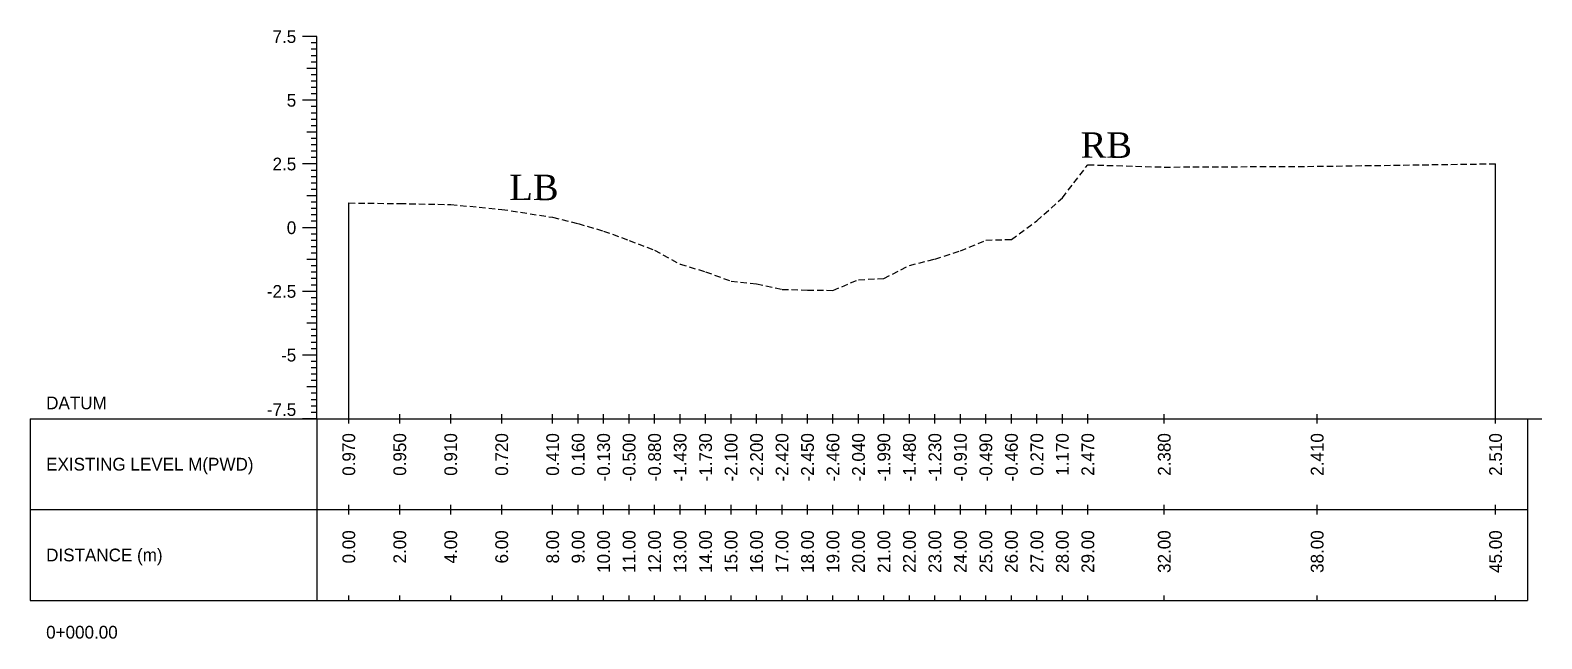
# Model space of a CAD drawing. Header units: inches. Extents: x 2527 to 3799, y -2520 to -1051.
# Drawn here: x 2834.5 to 2893.8, y -1117.1 to -1093.2 of the extents above; entities that cross this region are included whole.
import ezdxf
from ezdxf.enums import TextEntityAlignment as Align

# ---------------------------------------------------------------- set-up
doc = ezdxf.new("R2010")
doc.units = ezdxf.units.IN
doc.header["$MEASUREMENT"] = 0
doc.linetypes.add('HIDDEN', pattern=[0.375, 0.25, -0.125])
doc.layers.add('CS_Drawing', color=7, linetype='Continuous')
doc.layers.add('GL', color=3, linetype='HIDDEN')
doc.styles.add('romans', font='romans.shx')

msp = doc.modelspace()

# ---------------------------------------------------------------- linework, layer by layer
at = {"layer": 'CS_Drawing'}
for p, q in [((2845.741, -1093.485), (2845.179, -1093.485)), ((2845.741, -1093.485), (2845.347, -1093.485)), ((2845.741, -1093.485), (2845.516, -1093.485)), ((2845.741, -1108.485), (2845.741, -1093.485)), ((2845.741, -1093.735), (2845.516, -1093.735)), ((2845.741, -1093.985), (2845.516, -1093.985)), ((2845.741, -1094.235), (2845.516, -1094.235)), ((2845.741, -1094.735), (2845.347, -1094.735)), ((2845.741, -1094.485), (2845.516, -1094.485)), ((2845.741, -1094.735), (2845.516, -1094.735)), ((2845.741, -1094.985), (2845.516, -1094.985)), ((2845.741, -1095.235), (2845.516, -1095.235)), ((2845.741, -1095.485), (2845.516, -1095.485)), ((2845.741, -1095.985), (2845.179, -1095.985)), ((2845.741, -1095.985), (2845.347, -1095.985)), ((2845.741, -1095.735), (2845.516, -1095.735)), ((2845.741, -1095.985), (2845.516, -1095.985)), ((2845.741, -1096.235), (2845.516, -1096.235)), ((2845.741, -1096.485), (2845.516, -1096.485)), ((2845.741, -1097.235), (2845.347, -1097.235)), ((2845.741, -1096.735), (2845.516, -1096.735)), ((2845.741, -1096.985), (2845.516, -1096.985)), ((2845.741, -1097.235), (2845.516, -1097.235)), ((2845.741, -1097.485), (2845.516, -1097.485)), ((2845.741, -1097.735), (2845.516, -1097.735)), ((2845.741, -1097.985), (2845.516, -1097.985)), ((2845.741, -1098.235), (2845.516, -1098.235)), ((2845.741, -1098.485), (2845.179, -1098.485)), ((2845.741, -1098.485), (2845.347, -1098.485)), ((2845.741, -1098.485), (2845.516, -1098.485)), ((2845.741, -1098.735), (2845.516, -1098.735)), ((2845.741, -1098.985), (2845.516, -1098.985)), ((2891.991, -1108.485), (2891.991, -1098.475)), ((2845.741, -1099.235), (2845.516, -1099.235)), ((2845.741, -1099.485), (2845.516, -1099.485)), ((2845.741, -1099.735), (2845.347, -1099.735)), ((2845.741, -1099.735), (2845.516, -1099.735)), ((2845.741, -1099.985), (2845.516, -1099.985)), ((2845.741, -1100.235), (2845.516, -1100.235)), ((2846.991, -1108.485), (2846.991, -1100.015)), ((2845.741, -1100.485), (2845.516, -1100.485)), ((2845.741, -1100.735), (2845.516, -1100.735)), ((2845.741, -1100.985), (2845.179, -1100.985)), ((2845.741, -1100.985), (2845.347, -1100.985)), ((2845.741, -1100.985), (2845.516, -1100.985)), ((2845.741, -1101.235), (2845.516, -1101.235)), ((2845.741, -1101.485), (2845.516, -1101.485)), ((2845.741, -1101.735), (2845.516, -1101.735)), ((2845.741, -1101.985), (2845.516, -1101.985)), ((2845.741, -1102.235), (2845.347, -1102.235)), ((2845.741, -1102.235), (2845.516, -1102.235)), ((2845.741, -1102.485), (2845.516, -1102.485)), ((2845.741, -1102.735), (2845.516, -1102.735)), ((2845.741, -1102.985), (2845.516, -1102.985)), ((2845.741, -1103.485), (2845.179, -1103.485)), ((2845.741, -1103.485), (2845.347, -1103.485)), ((2845.741, -1103.235), (2845.516, -1103.235)), ((2845.741, -1103.485), (2845.516, -1103.485)), ((2845.741, -1103.735), (2845.516, -1103.735)), ((2845.741, -1103.985), (2845.516, -1103.985)), ((2845.741, -1104.235), (2845.516, -1104.235)), ((2845.741, -1104.735), (2845.347, -1104.735)), ((2845.741, -1104.485), (2845.516, -1104.485)), ((2845.741, -1104.735), (2845.516, -1104.735)), ((2845.741, -1104.985), (2845.516, -1104.985)), ((2845.741, -1105.235), (2845.516, -1105.235)), ((2845.741, -1105.485), (2845.516, -1105.485)), ((2845.741, -1105.985), (2845.179, -1105.985)), ((2845.741, -1105.985), (2845.347, -1105.985)), ((2845.741, -1105.735), (2845.516, -1105.735)), ((2845.741, -1105.985), (2845.516, -1105.985)), ((2845.741, -1106.235), (2845.516, -1106.235)), ((2845.741, -1106.485), (2845.516, -1106.485)), ((2845.741, -1106.735), (2845.516, -1106.735)), ((2845.741, -1107.235), (2845.347, -1107.235)), ((2845.741, -1106.985), (2845.516, -1106.985)), ((2845.741, -1107.235), (2845.516, -1107.235)), ((2845.741, -1107.485), (2845.516, -1107.485)), ((2845.741, -1107.735), (2845.516, -1107.735)), ((2834.491, -1108.485), (2845.741, -1108.485)), ((2834.491, -1108.485), (2834.491, -1115.61)), ((2845.741, -1108.485), (2845.179, -1108.485)), ((2845.741, -1108.485), (2845.347, -1108.485)), ((2845.741, -1107.985), (2845.516, -1107.985)), ((2845.741, -1108.235), (2845.516, -1108.235)), ((2845.741, -1108.485), (2845.516, -1108.485)), ((2845.741, -1108.485), (2893.241, -1108.485)), ((2845.741, -1108.485), (2845.741, -1115.61)), ((2846.991, -1108.673), (2846.991, -1108.298)), ((2848.991, -1108.673), (2848.991, -1108.298)), ((2850.991, -1108.673), (2850.991, -1108.298)), ((2852.991, -1108.673), (2852.991, -1108.298)), ((2854.991, -1108.673), (2854.991, -1108.298)), ((2855.991, -1108.673), (2855.991, -1108.298)), ((2856.991, -1108.673), (2856.991, -1108.298)), ((2857.991, -1108.673), (2857.991, -1108.298)), ((2858.991, -1108.673), (2858.991, -1108.298)), ((2859.991, -1108.673), (2859.991, -1108.298)), ((2860.991, -1108.673), (2860.991, -1108.298)), ((2861.991, -1108.673), (2861.991, -1108.298)), ((2862.991, -1108.673), (2862.991, -1108.298)), ((2863.991, -1108.673), (2863.991, -1108.298)), ((2864.991, -1108.673), (2864.991, -1108.298)), ((2865.991, -1108.673), (2865.991, -1108.298)), ((2866.991, -1108.673), (2866.991, -1108.298)), ((2867.991, -1108.673), (2867.991, -1108.298)), ((2868.991, -1108.673), (2868.991, -1108.298)), ((2869.991, -1108.673), (2869.991, -1108.298)), ((2870.991, -1108.673), (2870.991, -1108.298)), ((2871.991, -1108.673), (2871.991, -1108.298)), ((2872.991, -1108.673), (2872.991, -1108.298)), ((2873.991, -1108.673), (2873.991, -1108.298)), ((2874.991, -1108.673), (2874.991, -1108.298)), ((2875.991, -1108.673), (2875.991, -1108.298)), ((2878.991, -1108.673), (2878.991, -1108.298)), ((2884.991, -1108.673), (2884.991, -1108.298)), ((2891.991, -1108.673), (2891.991, -1108.298)), ((2893.241, -1108.485), (2893.804, -1108.485)), ((2893.241, -1108.485), (2893.635, -1108.485)), ((2893.241, -1108.485), (2893.466, -1108.485)), ((2893.241, -1108.485), (2893.241, -1115.61)), ((2834.491, -1112.048), (2845.741, -1112.048)), ((2845.741, -1112.048), (2893.241, -1112.048)), ((2845.741, -1112.048), (2893.241, -1112.048)), ((2846.991, -1112.235), (2846.991, -1111.86)), ((2848.991, -1112.235), (2848.991, -1111.86)), ((2850.991, -1112.235), (2850.991, -1111.86)), ((2852.991, -1112.235), (2852.991, -1111.86)), ((2854.991, -1112.235), (2854.991, -1111.86)), ((2855.991, -1112.235), (2855.991, -1111.86)), ((2856.991, -1112.235), (2856.991, -1111.86)), ((2857.991, -1112.235), (2857.991, -1111.86)), ((2858.991, -1112.235), (2858.991, -1111.86)), ((2859.991, -1112.235), (2859.991, -1111.86)), ((2860.991, -1112.235), (2860.991, -1111.86)), ((2861.991, -1112.235), (2861.991, -1111.86)), ((2862.991, -1112.235), (2862.991, -1111.86)), ((2863.991, -1112.235), (2863.991, -1111.86)), ((2864.991, -1112.235), (2864.991, -1111.86)), ((2865.991, -1112.235), (2865.991, -1111.86)), ((2866.991, -1112.235), (2866.991, -1111.86)), ((2867.991, -1112.235), (2867.991, -1111.86)), ((2868.991, -1112.235), (2868.991, -1111.86)), ((2869.991, -1112.235), (2869.991, -1111.86)), ((2870.991, -1112.235), (2870.991, -1111.86)), ((2871.991, -1112.235), (2871.991, -1111.86)), ((2872.991, -1112.235), (2872.991, -1111.86)), ((2873.991, -1112.235), (2873.991, -1111.86)), ((2874.991, -1112.235), (2874.991, -1111.86)), ((2875.991, -1112.235), (2875.991, -1111.86)), ((2878.991, -1112.235), (2878.991, -1111.86)), ((2884.991, -1112.235), (2884.991, -1111.86)), ((2891.991, -1112.235), (2891.991, -1111.86)), ((2834.491, -1115.61), (2845.741, -1115.61)), ((2845.741, -1115.61), (2893.241, -1115.61)), ((2846.991, -1115.61), (2846.991, -1115.423)), ((2848.991, -1115.61), (2848.991, -1115.423)), ((2850.991, -1115.61), (2850.991, -1115.423)), ((2852.991, -1115.61), (2852.991, -1115.423)), ((2854.991, -1115.61), (2854.991, -1115.423)), ((2855.991, -1115.61), (2855.991, -1115.423)), ((2856.991, -1115.61), (2856.991, -1115.423)), ((2857.991, -1115.61), (2857.991, -1115.423)), ((2858.991, -1115.61), (2858.991, -1115.423)), ((2859.991, -1115.61), (2859.991, -1115.423)), ((2860.991, -1115.61), (2860.991, -1115.423)), ((2861.991, -1115.61), (2861.991, -1115.423)), ((2862.991, -1115.61), (2862.991, -1115.423)), ((2863.991, -1115.61), (2863.991, -1115.423)), ((2864.991, -1115.61), (2864.991, -1115.423)), ((2865.991, -1115.61), (2865.991, -1115.423)), ((2866.991, -1115.61), (2866.991, -1115.423)), ((2867.991, -1115.61), (2867.991, -1115.423)), ((2868.991, -1115.61), (2868.991, -1115.423)), ((2869.991, -1115.61), (2869.991, -1115.423)), ((2870.991, -1115.61), (2870.991, -1115.423)), ((2871.991, -1115.61), (2871.991, -1115.423)), ((2872.991, -1115.61), (2872.991, -1115.423)), ((2873.991, -1115.61), (2873.991, -1115.423)), ((2874.991, -1115.61), (2874.991, -1115.423)), ((2875.991, -1115.61), (2875.991, -1115.423)), ((2878.991, -1115.61), (2878.991, -1115.423)), ((2884.991, -1115.61), (2884.991, -1115.423)), ((2891.991, -1115.61), (2891.991, -1115.423))]:
    msp.add_line(p, q, dxfattribs=at)
at = {"layer": 'GL'}
msp.add_lwpolyline([(2846.991, -1100.015), (2848.991, -1100.035), (2850.991, -1100.075), (2852.991, -1100.265), (2854.991, -1100.575), (2855.991, -1100.825), (2856.991, -1101.115), (2857.991, -1101.485), (2858.991, -1101.865), (2859.991, -1102.415), (2860.991, -1102.715), (2861.991, -1103.085), (2862.991, -1103.185), (2863.991, -1103.405), (2864.991, -1103.435), (2865.991, -1103.445), (2866.991, -1103.025), (2867.991, -1102.975), (2868.991, -1102.465), (2869.991, -1102.215), (2870.991, -1101.895), (2871.991, -1101.475), (2872.991, -1101.445), (2873.991, -1100.715), (2874.991, -1099.815), (2875.991, -1098.515), (2878.991, -1098.605), (2884.991, -1098.575), (2891.991, -1098.475)], dxfattribs=at)

# ---------------------------------------------------------------- texts
at = {"char_height": 1, "width": 87.77218, "attachment_point": 1, "style": 'romans'}
for s, insert in [('{\\fTimes New Roman|b0|i0|c0|p18;RB}', (2875.711, -1097.243)), ('{\\fTimes New Roman|b0|i0|c0|p18;LB}', (2853.293, -1098.904))]:
    msp.add_mtext(s, dxfattribs=dict(at, insert=insert))
at = {"layer": 'CS_Drawing'}
for s, p in [('7.5', (2844.929, -1093.485)), ('5', (2844.929, -1095.985)), ('2.5', (2844.929, -1098.485)), ('0', (2844.929, -1100.985)), ('-2.5', (2844.929, -1103.485)), ('-5', (2844.929, -1105.985))]:
    msp.add_text(s, height=0.5, dxfattribs=at).set_placement(p, align=Align.MIDDLE_RIGHT)
for s, p in [('DATUM', (2835.116, -1107.86)), ('EXISTING LEVEL M(PWD)', (2835.116, -1110.266)), ('DISTANCE (m)', (2835.116, -1113.829)), ('0+000.00', (2835.116, -1116.86))]:
    msp.add_text(s, height=0.5, dxfattribs=at).set_placement(p, align=Align.MIDDLE_LEFT)
msp.add_text('-7.5', height=0.5, dxfattribs=at).set_placement((2844.929, -1108.373), align=Align.RIGHT)
for s, p in [('0.970', (2846.991, -1109.048)), ('0.950', (2848.991, -1109.048)), ('0.910', (2850.991, -1109.048)), ('0.720', (2852.991, -1109.048)), ('0.410', (2854.991, -1109.048)), ('0.160', (2855.991, -1109.048)), ('-0.130', (2856.991, -1109.048)), ('-0.500', (2857.991, -1109.048)), ('-0.880', (2858.991, -1109.048)), ('-1.430', (2859.991, -1109.048)), ('-1.730', (2860.991, -1109.048)), ('-2.100', (2861.991, -1109.048)), ('-2.200', (2862.991, -1109.048)), ('-2.420', (2863.991, -1109.048)), ('-2.450', (2864.991, -1109.048)), ('-2.460', (2865.991, -1109.048)), ('-2.040', (2866.991, -1109.048)), ('-1.990', (2867.991, -1109.048)), ('-1.480', (2868.991, -1109.048)), ('-1.230', (2869.991, -1109.048)), ('-0.910', (2870.991, -1109.048)), ('-0.490', (2871.991, -1109.048)), ('-0.460', (2872.991, -1109.048)), ('0.270', (2873.991, -1109.048)), ('1.170', (2874.991, -1109.048)), ('2.470', (2875.991, -1109.048)), ('2.380', (2878.991, -1109.048)), ('2.410', (2884.991, -1109.048)), ('2.510', (2891.991, -1109.048)), ('0.00', (2846.991, -1112.86)), ('2.00', (2848.991, -1112.86)), ('4.00', (2850.991, -1112.86)), ('6.00', (2852.991, -1112.86)), ('8.00', (2854.991, -1112.86)), ('9.00', (2855.991, -1112.86)), ('10.00', (2856.991, -1112.86)), ('11.00', (2857.991, -1112.86)), ('12.00', (2858.991, -1112.86)), ('13.00', (2859.991, -1112.86)), ('14.00', (2860.991, -1112.86)), ('15.00', (2861.991, -1112.86)), ('16.00', (2862.991, -1112.86)), ('17.00', (2863.991, -1112.86)), ('18.00', (2864.991, -1112.86)), ('19.00', (2865.991, -1112.86)), ('20.00', (2866.991, -1112.86)), ('21.00', (2867.991, -1112.86)), ('22.00', (2868.991, -1112.86)), ('23.00', (2869.991, -1112.86)), ('24.00', (2870.991, -1112.86)), ('25.00', (2871.991, -1112.86)), ('26.00', (2872.991, -1112.86)), ('27.00', (2873.991, -1112.86)), ('28.00', (2874.991, -1112.86)), ('29.00', (2875.991, -1112.86)), ('32.00', (2878.991, -1112.86)), ('38.00', (2884.991, -1112.86)), ('45.00', (2891.991, -1112.86))]:
    msp.add_text(s, height=0.5, rotation=90, dxfattribs=at).set_placement(p, align=Align.MIDDLE_RIGHT)

doc.saveas('drawing.dxf')
